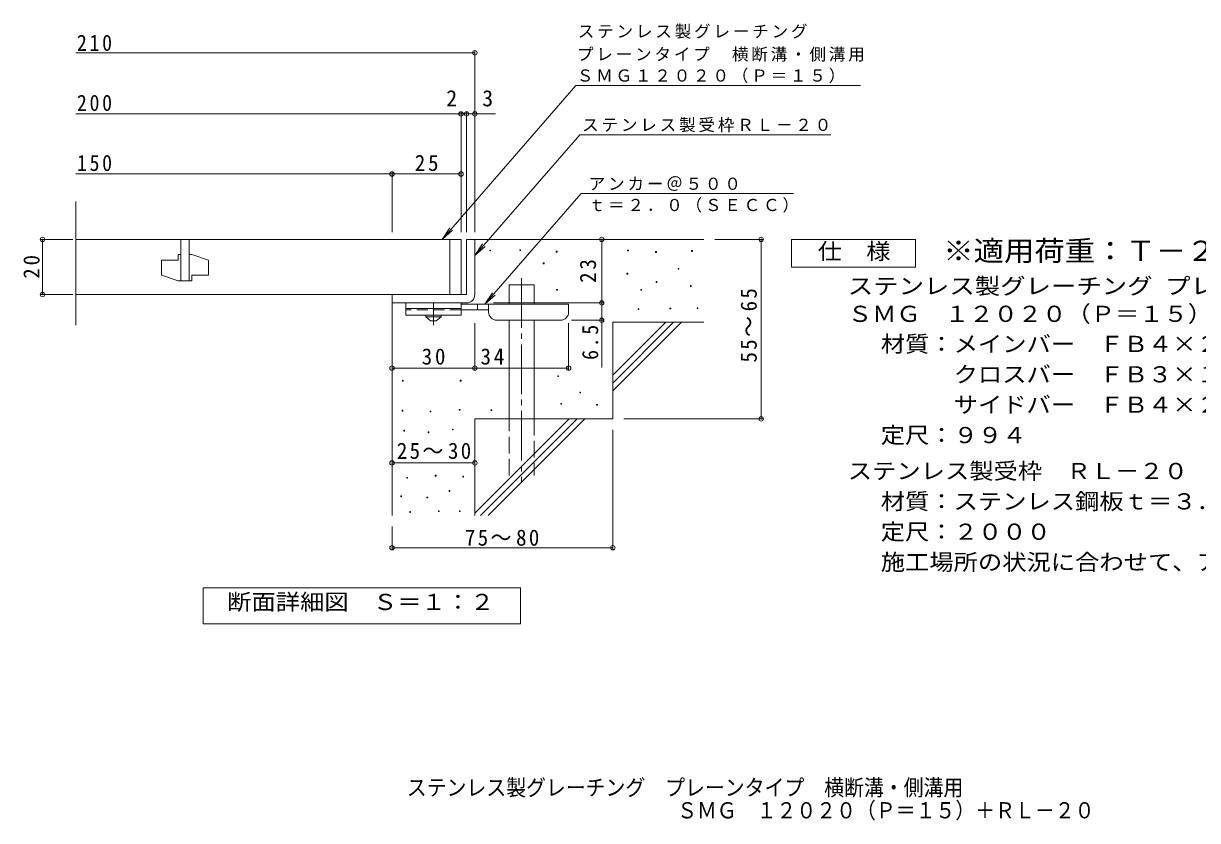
# Model space of a CAD drawing. Units: millimetres, scale not verified. Extents: x -308 to 331, y -274 to 225.
# Drawn here: x -308 to 117.4, y -273.9 to 14.7 of the extents above; entities that cross this region are included whole.
import ezdxf
from ezdxf.enums import TextEntityAlignment as Align

# ---------------------------------------------------------------- set-up
doc = ezdxf.new("R2010")
doc.units = ezdxf.units.MM
doc.header["$LTSCALE"] = 2
doc.header["$PDMODE"] = 32
doc.header["$PDSIZE"] = 1.6
for name, pattern in [('CHAIN1', [8, 5, -1, 1, -1]), ('CHAIN2', [12, 9, -1, 1, -1]), ('DASHED2', [3, 2, -1]), ('DASHED3', [4, 3, -1])]:
    doc.linetypes.add(name, pattern=pattern)
for name, color, linetype, lineweight in [('D-0', 7, 'Continuous', 9), ('D-1', 2, 'Continuous', 9), ('D-2', 3, 'Continuous', 9), ('D-4', 7, 'Continuous', 9), ('D-5', 7, 'Continuous', 9), ('D-6', 6, 'Continuous', 9), ('D-9', 4, 'Continuous', 9)]:
    doc.layers.add(name, color=color, linetype=linetype, lineweight=lineweight)
doc.layers.add('F-5_F-5ﾚｲﾔ', color=2, linetype='Continuous')
doc.styles.add('ＭＳ ゴシック', font='')
doc.styles.get('ＭＳ ゴシック').set_extended_font_data('MS Gothic')

msp = doc.modelspace()

# ---------------------------------------------------------------- linework, layer by layer
at = {"layer": 'D-0'}
for points in [[(-139.039, -67.676), (-139.039, -67.376), (-138.739, -67.376), (-138.739, -67.676)], [(-128.211, -67.541), (-128.211, -67.241), (-127.911, -67.241), (-127.911, -67.541)], [(-114.947, -68.082), (-114.947, -67.782), (-114.647, -67.782), (-114.647, -68.082)], [(-89.095, -67.676), (-89.095, -67.376), (-88.795, -67.376), (-88.795, -67.676)], [(-78.944, -68.218), (-78.944, -67.918), (-78.644, -67.918), (-78.644, -68.218)], [(-65.95, -67.812), (-65.95, -67.512), (-65.65, -67.512), (-65.65, -67.812)], [(-119.684, -72.278), (-119.684, -71.978), (-119.384, -71.978), (-119.384, -72.278)], [(-89.366, -76.068), (-89.366, -75.768), (-89.066, -75.768), (-89.066, -76.068)], [(-70.823, -74.308), (-70.823, -74.008), (-70.523, -74.008), (-70.523, -74.308)], [(-78.809, -79.046), (-78.809, -78.746), (-78.509, -78.746), (-78.509, -79.046)], [(-66.356, -80.535), (-66.356, -80.234), (-66.056, -80.234), (-66.056, -80.535)], [(-114.812, -81.888), (-114.812, -81.588), (-114.512, -81.588), (-114.512, -81.888)], [(-84.358, -81.888), (-84.358, -81.588), (-84.058, -81.588), (-84.058, -81.888)], [(-85.305, -88.926), (-85.305, -88.626), (-85.005, -88.626), (-85.005, -88.926)], [(-73.801, -88.655), (-73.801, -88.355), (-73.501, -88.355), (-73.501, -88.655)], [(-63.92, -88.52), (-63.92, -88.22), (-63.62, -88.22), (-63.62, -88.52)], [(-170.668, -114.795), (-170.668, -114.495), (-170.368, -114.495), (-170.368, -114.795)], [(-149.732, -114.795), (-149.732, -114.495), (-149.432, -114.495), (-149.432, -114.795)], [(-114.405, -113.154), (-114.405, -112.854), (-114.105, -112.854), (-114.105, -113.154)], [(-106.42, -119.109), (-106.42, -118.809), (-106.12, -118.809), (-106.12, -119.109)], [(-113.323, -123.17), (-113.323, -122.869), (-113.023, -122.869), (-113.023, -123.17)], [(-100.329, -123.576), (-100.329, -123.276), (-100.029, -123.276), (-100.029, -123.576)], [(-170.821, -125.682), (-170.821, -125.382), (-170.521, -125.382), (-170.521, -125.682)], [(-160.695, -125.987), (-160.695, -125.687), (-160.395, -125.687), (-160.395, -125.987)], [(-150.112, -125.378), (-150.112, -125.077), (-149.812, -125.077), (-149.812, -125.378)], [(-138.631, -125.473), (-138.631, -125.173), (-138.331, -125.173), (-138.331, -125.473)], [(-170.212, -132.915), (-170.212, -132.615), (-169.912, -132.615), (-169.912, -132.915)], [(-161.38, -133.524), (-161.38, -133.224), (-161.08, -133.224), (-161.08, -133.524)], [(-152.549, -132.458), (-152.549, -132.158), (-152.249, -132.158), (-152.249, -132.458)], [(-169.146, -149.969), (-169.146, -149.669), (-168.846, -149.669), (-168.846, -149.969)], [(-158.792, -149.207), (-158.792, -148.907), (-158.492, -148.907), (-158.492, -149.207)], [(-148.818, -149.588), (-148.818, -149.288), (-148.518, -149.288), (-148.518, -149.588)], [(-171.278, -156.669), (-171.278, -156.369), (-170.978, -156.369), (-170.978, -156.669)], [(-161.837, -157.125), (-161.837, -156.825), (-161.537, -156.825), (-161.537, -157.125)], [(-153.767, -154.765), (-153.767, -154.465), (-153.467, -154.465), (-153.467, -154.765)], [(-168.004, -162.379), (-168.004, -162.079), (-167.704, -162.079), (-167.704, -162.379)], [(-157.65, -162.074), (-157.65, -161.774), (-157.35, -161.774), (-157.35, -162.074)], [(-150.036, -162.074), (-150.036, -161.774), (-149.736, -161.774), (-149.736, -162.074)]]:
    msp.add_lwpolyline(points, close=True, dxfattribs=at)
at = {"layer": 'D-1'}
for p, q in [((-147.464, -63.487), (-147.464, -83.486)), ((-147.464, -63.487), (-144.464, -63.487)), ((-144.464, -83.486), (-144.464, -63.487)), ((-147.464, -83.486), (-174.464, -83.486)), ((-174.464, -86.486), (-174.464, -83.486)), ((-174.464, -86.486), (-148.464, -86.486)), ((-148.464, -86.486), (-147.464, -86.486))]:
    msp.add_line(p, q, dxfattribs=at)
msp.add_arc((-147.464, -83.486), 3, 270, 0, dxfattribs=at)
at = {"layer": 'D-2'}
for p, q in [((-288.998, -94.535), (-288.998, -49.747)), ((-288.998, -63.486), (-149.464, -63.486)), ((-250.964, -63.486), (-250.964, -78.486)), ((-247.964, -63.486), (-247.964, -78.486)), ((-153.464, -83.486), (-153.464, -63.486)), ((-149.464, -63.486), (-149.464, -83.486)), ((-257.964, -70.986), (-257.964, -76.486)), ((-257.964, -70.986), (-251.964, -70.986)), ((-251.964, -68.986), (-251.964, -70.986)), ((-250.964, -68.986), (-251.964, -68.986)), ((-246.964, -68.986), (-247.964, -68.986)), ((-246.964, -76.486), (-240.964, -76.486)), ((-288.998, -83.486), (-149.464, -83.486))]:
    msp.add_line(p, q, dxfattribs=at)
for points in [[(-246.964, -68.986), (-240.964, -70.986), (-240.964, -76.486)], [(-246.964, -76.486), (-246.964, -78.486), (-251.964, -78.486), (-257.964, -76.486)]]:
    msp.add_lwpolyline(points, dxfattribs=at)
at = {"layer": 'D-4'}
for p, q in [((-144.464, -60.895), (-144.464, 4.687)), ((-288.998, 4.087), (-144.464, 4.087)), ((-288.998, -18.052), (-149.464, -18.052)), ((-149.464, -60.895), (-149.464, -17.452)), ((-149.464, -18.052), (-148.464, -18.052)), ((-148.464, -18.052), (-136.932, -18.052)), ((-147.464, -60.895), (-147.464, -17.452)), ((-288.998, -39.803), (-174.464, -39.803)), ((-174.464, -60.895), (-174.464, -39.203)), ((-174.464, -39.803), (-149.464, -39.803)), ((-290.068, -63.487), (-301.678, -63.487)), ((-301.078, -83.487), (-301.078, -63.487)), ((-98.471, -86.486), (-98.471, -63.487)), ((-40.112, -63.487), (-57.464, -63.487)), ((-40.712, -63.487), (-40.712, -128.487)), ((-290.068, -83.487), (-301.678, -83.487)), ((-137.662, -86.486), (-97.871, -86.486)), ((-98.471, -86.486), (-98.471, -109.836)), ((-97.871, -92.786), (-109.462, -92.786)), ((-144.462, -110.707), (-144.462, -93.786)), ((-110.462, -110.707), (-110.462, -93.786)), ((-40.112, -128.487), (-90.464, -128.487)), ((-94.464, -175.757), (-94.464, -132.487)), ((-174.464, -144.438), (-144.464, -144.438)), ((-174.464, -175.757), (-174.464, -167.486)), ((-174.464, -175.157), (-94.464, -175.157))]:
    msp.add_line(p, q, dxfattribs=at)
msp.add_lwpolyline([(-174.463, -110.107), (-144.462, -110.107), (-110.462, -110.107)], dxfattribs=at)
for p in [(-144.464, 4.087), (-149.464, -18.052), (-147.464, -18.052), (-144.464, -18.052), (-174.464, -39.803), (-149.464, -39.803), (-301.078, -63.487), (-98.471, -63.487), (-40.712, -63.487), (-301.078, -83.487), (-98.471, -86.486), (-98.471, -92.786), (-174.463, -110.107), (-144.462, -110.107), (-110.462, -110.107), (-40.712, -128.487), (-174.464, -144.438), (-144.464, -144.438), (-174.464, -175.157), (-94.464, -175.157)]:
    msp.add_point(p, dxfattribs=at)
at = {"layer": 'D-5'}
for p, q in [((-107.812, -7.763), (-4.762, -7.763)), ((-106.446, -25.639), (-15.527, -25.639)), ((-105.93, -46.877), (-140.84, -86.986)), ((-105.93, -46.877), (-29.044, -46.877)), ((-156.312, -63.486), (-152.565, -60.176)), ((-144.464, -69.319), (-141.702, -65.152)), ((-140.84, -86.986), (-138.078, -82.818)), ((-140.84, -86.986), (-137.094, -83.675))]:
    msp.add_line(p, q, dxfattribs=at)
for points in [[(-107.812, -7.763), (-156.312, -63.486), (-153.549, -59.319)], [(-106.446, -25.639), (-144.464, -69.319), (-140.718, -66.008)]]:
    msp.add_lwpolyline(points, dxfattribs=at)
for points in [[(-29.751, -73.486), (-29.751, -63.486), (15.249, -63.486), (15.249, -73.486)], [(-242.863, -202.675), (-242.863, -189.675), (-127.863, -189.675), (-127.863, -202.675)]]:
    msp.add_lwpolyline(points, close=True, dxfattribs=at)
at = {"layer": 'D-6'}
for p, q in [((-144.464, -63.487), (-61.464, -63.487)), ((-132.006, -86.986), (-132.006, -79.986)), ((-132.006, -79.986), (-123.006, -79.986)), ((-123.006, -86.986), (-123.006, -79.986)), ((-174.464, -86.486), (-174.464, -163.486)), ((-132.006, -128.487), (-132.006, -92.786)), ((-123.006, -128.487), (-123.006, -92.786)), ((-94.464, -112.688), (-75.262, -93.486)), ((-94.464, -93.486), (-61.464, -93.486)), ((-94.464, -115.517), (-72.434, -93.486)), ((-94.464, -93.486), (-94.464, -128.487)), ((-94.464, -118.345), (-69.606, -93.486)), ((-144.464, -128.487), (-144.464, -163.486)), ((-144.464, -128.487), (-94.464, -128.487)), ((-144.464, -162.688), (-110.262, -128.487)), ((-142.434, -163.486), (-107.434, -128.487)), ((-139.606, -163.486), (-104.606, -128.487))]:
    msp.add_line(p, q, dxfattribs=at)
at = {"layer": 'D-6', "linetype": 'CHAIN2'}
msp.add_line((-127.506, -77.523), (-127.506, -151.153), dxfattribs=at)
at = {"layer": 'D-6', "linetype": 'DASHED3'}
for p, q in [((-132.006, -148.986), (-132.006, -128.487)), ((-123.006, -128.487), (-123.006, -148.986))]:
    msp.add_line(p, q, dxfattribs=at)
at = {"layer": 'D-9', "color": 3}
for p, q in [((-169.462, -86.486), (-169.462, -90.986)), ((-149.462, -86.486), (-169.462, -86.486)), ((-149.462, -88.486), (-169.462, -88.486)), ((-149.462, -86.486), (-149.462, -90.986)), ((-149.462, -90.986), (-169.462, -90.986))]:
    msp.add_line(p, q, dxfattribs=at)
at = {"layer": 'D-9', "color": 3, "linetype": 'DASHED2'}
msp.add_line((-149.462, -88.986), (-169.462, -88.986), dxfattribs=at)
at = {"layer": 'D-9', "linetype": 'CHAIN1'}
msp.add_line((-159.462, -94.534), (-159.462, -86.486), dxfattribs=at)
at = {"layer": 'D-9'}
for p, q in [((-110.462, -86.986), (-149.462, -86.986)), ((-139.457, -88.986), (-149.462, -88.986)), ((-143.462, -88.986), (-143.462, -86.986)), ((-139.462, -89.786), (-139.462, -86.986)), ((-110.462, -89.786), (-110.462, -86.986)), ((-136.462, -92.786), (-113.462, -92.786))]:
    msp.add_line(p, q, dxfattribs=at)
at = {"layer": 'D-9', "color": 2}
for p, q in [((-162.213, -91.486), (-162.213, -90.986)), ((-162.213, -91.486), (-160.462, -92.986)), ((-162.213, -91.486), (-156.713, -91.486)), ((-160.462, -92.986), (-158.463, -92.986)), ((-158.463, -92.986), (-156.713, -91.486)), ((-156.713, -91.486), (-156.713, -90.986))]:
    msp.add_line(p, q, dxfattribs=at)
at = {"layer": 'D-9'}
for centre, start, end in [((-136.462, -89.786), 180, 270), ((-113.462, -89.786), 270, 0)]:
    msp.add_arc(centre, 3, start, end, dxfattribs=at)

# ---------------------------------------------------------------- texts
at = {"layer": 'D-4', "color": 2, "style": 'ＭＳ ゴシック'}
for s, p in [('2', (-154.832, -17.052)), ('3', (-141.804, -17.052))]:
    msp.add_text(s, height=5.865, dxfattribs=at).set_placement(p, align=Align.BOTTOM_LEFT)
at = {"layer": 'D-4', "color": 2, "char_height": 5.865, "attachment_point": 7, "style": 'ＭＳ ゴシック'}
for s, insert in [('\\T1.27;\\W0.9;210', (-288.605, 4.698)), ('\\T1.27;\\W0.9;200', (-288.605, -17.052)), ('\\T1.27;\\W0.9;150', (-288.605, -38.803)), ('\\T1.27;\\W0.95;25', (-166.214, -38.803)), ('\\T1.27;\\W0.95;30', (-163.713, -108.907)), ('\\T1.27;\\W0.95;34', (-142.389, -108.907)), ('\\T1.22;\\W0.95;25～30', (-172.714, -143.056)), ('\\T1.22;\\W0.95;75～80', (-148.038, -174.503))]:
    msp.add_mtext(s, dxfattribs=dict(at, insert=insert))
at = {"layer": 'D-4', "color": 2, "char_height": 5.865, "attachment_point": 7, "rotation": 90, "style": 'ＭＳ ゴシック'}
for s, insert in [('\\T1.27;\\W0.95;20', (-302.078, -77.737)), ('\\T1.27;\\W0.95;23', (-100.471, -79.236)), ('\\T1.22;\\W0.95;55～65', (-42.233, -108.087)), ('\\T1.27;\\W0.9;6.5', (-99.671, -107.125))]:
    msp.add_mtext(s, dxfattribs=dict(at, insert=insert))
at = {"layer": 'D-5', "color": 3, "style": 'ＭＳ ゴシック', "width": 1.1}
msp.add_text('※適用荷重：Ｔ－２０', height=7.331, dxfattribs=at).set_placement((25.249, -73.486), align=Align.BOTTOM_LEFT)
at = {"layer": 'D-5', "color": 2, "style": 'ＭＳ ゴシック'}
for s, width, p in [('仕\u3000様', 1.1, (-20.251, -72.486)), ('ステンレス製グレーチング プレーンタイプ\u3000横断溝・側溝用', 1.15, (-9.333, -85.07)), ('ＳＭＧ\u3000１２０２０（Ｐ＝１５）', 1.1, (-9.333, -95.133)), ('材質：メインバー\u3000ＦＢ４×２０（ＳＵＳ３０４）', 1.1, (2.609, -106.045)), ('\u3000\u3000\u3000クロスバー\u3000ＦＢ３×１５（ＳＵＳ３０４）', 1.1, (2.609, -117.045)), ('\u3000\u3000\u3000サイドバー\u3000ＦＢ４×２０（ＳＵＳ３０４）', 1.1, (2.609, -128.045)), ('定尺：９９４', 1.1, (2.609, -139.045)), ('ステンレス製受枠\u3000ＲＬ－２０', 1.1, (-9.333, -152.045)), ('材質：ステンレス鋼板ｔ＝３．０（ＳＵＳ３０４）', 1.1, (2.609, -163.045)), ('定尺：２０００', 1.1, (2.609, -174.045)), ('施工場所の状況に合わせて、アンカーをプライヤー等で折り曲げてご使用ください。', 1.1, (2.609, -185.045)), ('断面詳細図\u3000Ｓ＝１：２', 1.1, (-234.178, -199.481))]:
    msp.add_text(s, height=5.865, dxfattribs=dict(at, width=width)).set_placement(p, align=Align.BOTTOM_LEFT)
at = {"layer": 'D-5', "char_height": 4.399, "attachment_point": 7, "style": 'ＭＳ ゴシック'}
for s, insert in [('\\T1.17;ステンレス製グレーチング', (-107.149, 9.171)), ('\\T1.17;プレーンタイプ\u3000横断溝・側溝用', (-107.46, 0.839)), ('\\T1.17;ＳＭＧ１２０２０（Ｐ＝１５）', (-107.503, -6.922)), ('\\T1.17;ステンレス製受枠ＲＬ－２０', (-105.569, -24.687)), ('\\T1.17;アンカー＠５００', (-103.202, -45.945)), ('\\T1.17;ｔ＝２．０（ＳＥＣＣ）', (-103.202, -53.808))]:
    msp.add_mtext(s, dxfattribs=dict(at, insert=insert))
at = {"layer": 'F-5_F-5ﾚｲﾔ', "style": 'ＭＳ ゴシック', "width": 0.9}
for s, p in [('ステンレス製グレーチング\u3000プレーンタイプ\u3000横断溝・側溝用', (-169.096, -266.691)), ('ＳＭＧ\u3000１２０２０（Ｐ＝１５）＋ＲＬ－２０', (-71.172, -274.93))]:
    msp.add_text(s, height=5.865, dxfattribs=at).set_placement(p, align=Align.BOTTOM_LEFT)

doc.saveas('drawing.dxf')
